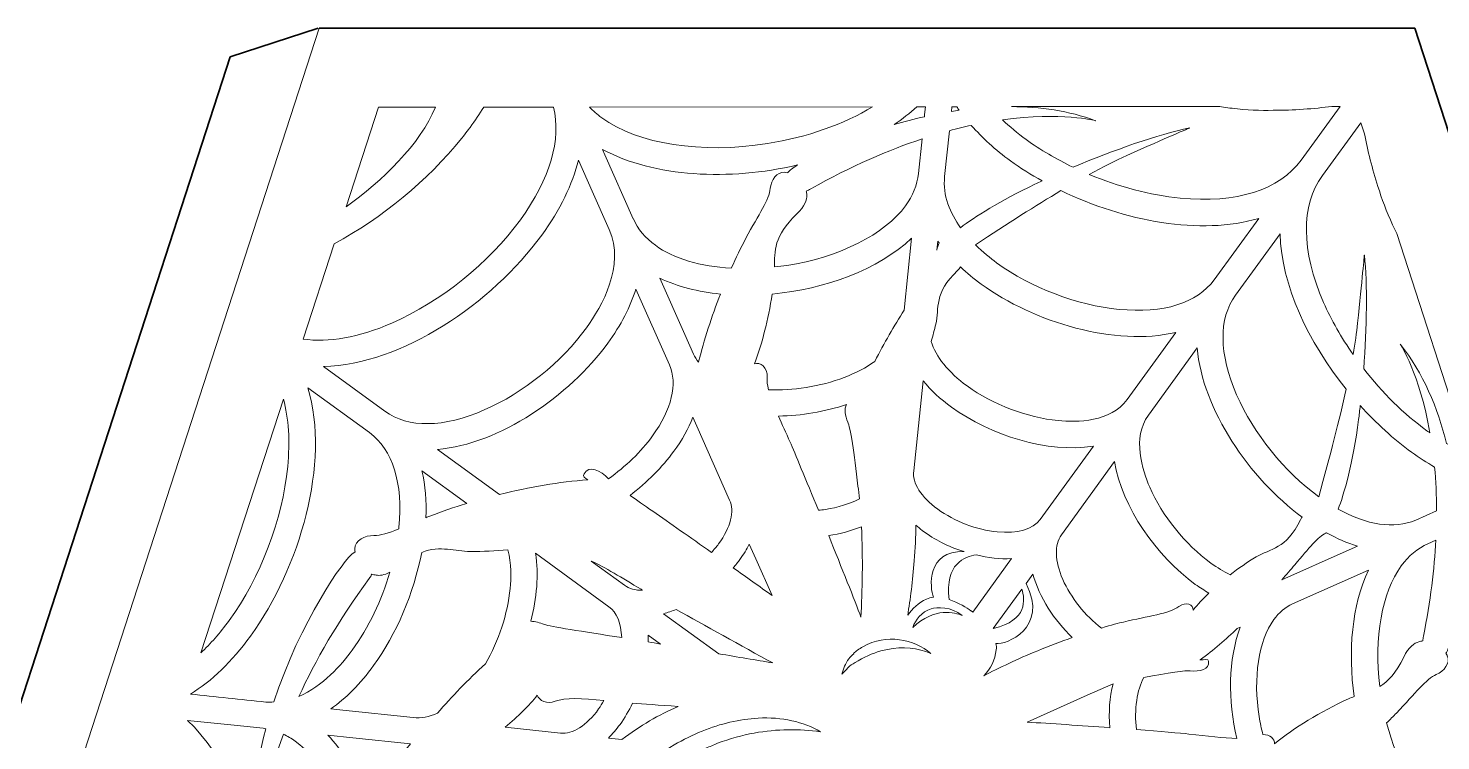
# Model space of a CAD drawing. Header units: millimetres. Extents: x -210 to 134, y -139 to 86.
# Drawn here: x 71.32 to 109.98, y 66.24 to 85.74 of the extents above; entities that cross this region are included whole.
import ezdxf

# ---------------------------------------------------------------- set-up
doc = ezdxf.new("R2010")
doc.units = ezdxf.units.MM
doc.header["$MEASUREMENT"] = 0
for name, color, linetype in [('Side 2 Detail', 7, 'Continuous'), ('Side 2 Outline', 7, 'Continuous'), ('Side 2 Scoring', 7, 'Continuous')]:
    doc.layers.add(name, color=color, linetype=linetype)

msp = doc.modelspace()

# ---------------------------------------------------------------- linework, layer by layer
at = {"layer": 'Side 2 Detail', "color": 250, "lineweight": 9}
for points, knots in [([(83.788, 83.5807), (83.6722, 83.3969), (83.5482, 83.2114), (83.4104, 83.0254), (83.4104, 83.0254), (83.389, 82.9961), (83.2002, 82.7513), (83.1785, 82.7246), (83.1785, 82.7246), (82.2494, 81.566), (81.0061, 80.5461), (79.6893, 79.8416)], [0, 0, 0, 0, 0.25, 0.25, 0.25, 0.25, 0.5, 0.5, 0.5, 0.5, 1, 1, 1, 1]), ([(82.4613, 83.5795), (82.4613, 83.5795), (80.9068, 83.5785), (80.9068, 83.5785), (80.9068, 83.5785), (80.9068, 83.5785), (80.0184, 80.8505), (80.0184, 80.8505)], [0, 0, 0, 0, 0.3333333, 0.3333333, 0.3333333, 0.3333333, 1, 1, 1, 1]), ([(81.2741, 77.672), (82.6128, 78.2568), (83.9268, 79.3143), (84.7877, 80.5001), (84.7877, 80.5001), (85.6025, 81.621), (85.9146, 82.6993), (85.6917, 83.5823)], [0, 0, 0, 0, 0.3333333, 0.3333333, 0.3333333, 0.3333333, 1, 1, 1, 1]), ([(86.676, 83.5832), (86.778, 83.4784), (86.8875, 83.3773), (87.0133, 83.286), (87.0133, 83.286), (88.0061, 82.5648), (89.7438, 82.296), (91.5515, 82.5839)], [0, 0, 0, 0, 0.3333333, 0.3333333, 0.3333333, 0.3333333, 1, 1, 1, 1]), ([(95.6394, 83.5907), (95.4472, 83.4183), (95.2436, 83.2528), (95.0183, 83.1022), (95.0183, 83.1022), (95.2839, 83.1801), (95.5602, 83.2524), (95.8451, 83.3165)], [0, 0, 0, 0, 0.3333333, 0.3333333, 0.3333333, 0.3333333, 1, 1, 1, 1]), ([(95.8451, 83.3165), (95.8451, 83.3165), (95.852, 83.3814), (95.852, 83.3814), (95.852, 83.3814), (95.852, 83.3814), (95.8737, 83.5911), (95.8737, 83.5911), (95.8737, 83.5911), (95.8737, 83.5911), (95.6394, 83.5907), (95.6394, 83.5907)], [0, 0, 0, 0, 0.25, 0.25, 0.25, 0.25, 0.5, 0.5, 0.5, 0.5, 1, 1, 1, 1]), ([(96.7291, 83.5919), (96.7291, 83.5919), (96.5996, 83.5916), (96.5996, 83.5916), (96.5996, 83.5916), (96.5996, 83.5916), (96.5858, 83.4596), (96.5858, 83.4596)], [0, 0, 0, 0, 0.3333333, 0.3333333, 0.3333333, 0.3333333, 1, 1, 1, 1]), ([(98.2257, 83.593), (99.0122, 83.5902), (99.7963, 83.481), (100.5256, 83.2088), (100.5256, 83.2088), (100.5256, 83.2088), (99.6051, 83.4586), (97.9828, 83.2329)], [0, 0, 0, 0, 0.3333333, 0.3333333, 0.3333333, 0.3333333, 1, 1, 1, 1]), ([(106.9989, 83.6005), (106.5056, 83.5335), (105.9441, 83.4934), (105.388, 83.4929), (105.388, 83.4929), (105.0432, 83.4851), (104.6632, 83.5034), (104.2663, 83.5485), (104.2663, 83.5485), (104.2363, 83.5516), (103.9549, 83.5887), (103.8973, 83.5978)], [0, 0, 0, 0, 0.25, 0.25, 0.25, 0.25, 0.5, 0.5, 0.5, 0.5, 1, 1, 1, 1]), ([(106.1542, 82.1322), (106.1542, 82.1322), (107.2219, 83.6007), (107.2219, 83.6007), (107.2219, 83.6007), (107.2219, 83.6007), (106.9989, 83.6005), (106.9989, 83.6005)], [0, 0, 0, 0, 0.3333333, 0.3333333, 0.3333333, 0.3333333, 1, 1, 1, 1]), ([(97.9828, 83.2329), (98.1774, 83.049), (98.3876, 82.8678), (98.628, 82.6929), (98.628, 82.6929), (99.0194, 82.4087), (99.4556, 82.1567), (99.9131, 81.9366), (99.9131, 81.9366), (101.0145, 82.3994), (102.2457, 82.8343), (103.0994, 83.0097), (103.0994, 83.0097), (103.1067, 83.0107), (102.4748, 82.7427), (101.3855, 82.2583), (101.3855, 82.2583), (101.0727, 82.119), (100.7275, 81.9431), (100.3547, 81.7383), (100.3547, 81.7383), (101.1626, 81.401), (102.0211, 81.1705), (102.8428, 81.0898), (102.8428, 81.0898), (104.3824, 80.9394), (105.5582, 81.3094), (106.1542, 82.1322)], [0, 0, 0, 0, 0.125, 0.125, 0.125, 0.125, 0.25, 0.25, 0.25, 0.25, 0.375, 0.375, 0.375, 0.375, 0.5, 0.5, 0.5, 0.5, 0.625, 0.625, 0.625, 0.625, 0.75, 0.75, 0.75, 0.75, 1, 1, 1, 1]), ([(107.8861, 82.8504), (107.8861, 82.8504), (107.7879, 83.1528), (107.7879, 83.1528), (107.7879, 83.1528), (107.7879, 83.1528), (106.7385, 81.7081), (106.7385, 81.7081)], [0, 0, 0, 0, 0.3333333, 0.3333333, 0.3333333, 0.3333333, 1, 1, 1, 1]), ([(96.8345, 80.281), (97.2056, 80.5673), (97.9215, 81.0179), (98.8668, 81.4694), (98.8668, 81.4694), (98.9305, 81.5001), (99.0015, 81.5313), (99.0676, 81.5619), (99.0676, 81.5619), (98.7638, 81.7321), (98.473, 81.914), (98.2043, 82.1086), (98.2043, 82.1086), (97.7833, 82.4148), (97.4285, 82.7415), (97.1284, 83.08), (97.1284, 83.08), (96.9362, 83.0381), (96.7367, 82.9901), (96.5303, 82.9344)], [0, 0, 0, 0, 0.1666667, 0.1666667, 0.1666667, 0.1666667, 0.3333333, 0.3333333, 0.3333333, 0.3333333, 0.5, 0.5, 0.5, 0.5, 0.6666667, 0.6666667, 0.6666667, 0.6666667, 1, 1, 1, 1]), ([(108.7728, 80.1188), (108.7277, 80.2126), (108.6681, 80.3379), (108.6598, 80.3566), (108.6598, 80.3566), (108.4931, 80.7216), (108.358, 81.0773), (108.2581, 81.4124), (108.2581, 81.4124), (108.1021, 81.894), (107.9749, 82.3932), (107.8861, 82.8504)], [0, 0, 0, 0, 0.25, 0.25, 0.25, 0.25, 0.5, 0.5, 0.5, 0.5, 1, 1, 1, 1]), ([(87.8787, 80.5246), (87.879, 80.5244), (87.8794, 80.5246), (87.8794, 80.5246), (87.8794, 80.5246), (88.0037, 80.2447), (88.2066, 80.0001), (88.4843, 79.7984), (88.4843, 79.7984), (88.9821, 79.4368), (89.7194, 79.2213), (90.5583, 79.1694), (90.5583, 79.1694), (90.6874, 79.4563), (90.8218, 79.7333), (90.9603, 79.9908), (90.9603, 79.9908), (91.3169, 80.654), (91.598, 81.0507), (91.6269, 81.3521), (91.6269, 81.3521), (91.6486, 81.5865), (91.7978, 81.8155), (92.0217, 81.7972), (92.0217, 81.7972), (92.0355, 81.7958), (92.0644, 81.7903), (92.1034, 81.7788), (92.1034, 81.7788), (92.1085, 81.7862), (92.112, 81.7929), (92.1175, 81.8005), (92.1175, 81.8005), (92.1502, 81.8453), (92.2388, 81.9138), (92.3704, 81.9974), (92.3704, 81.9974), (90.5062, 81.5604), (88.4519, 81.6577), (87.0326, 82.4251)], [0, 0, 0, 0, 0.0909091, 0.0909091, 0.0909091, 0.0909091, 0.1818182, 0.1818182, 0.1818182, 0.1818182, 0.2727273, 0.2727273, 0.2727273, 0.2727273, 0.3636364, 0.3636364, 0.3636364, 0.3636364, 0.4545455, 0.4545455, 0.4545455, 0.4545455, 0.5454545, 0.5454545, 0.5454545, 0.5454545, 0.6363636, 0.6363636, 0.6363636, 0.6363636, 0.7272727, 0.7272727, 0.7272727, 0.7272727, 0.8181818, 0.8181818, 0.8181818, 0.8181818, 1, 1, 1, 1]), ([(87.0326, 82.4251), (87.0326, 82.4251), (87.0997, 82.2752), (87.0997, 82.2752), (87.0997, 82.2752), (87.0997, 82.2752), (87.8787, 80.5246), (87.8787, 80.5246)], [0, 0, 0, 0, 0.3333333, 0.3333333, 0.3333333, 0.3333333, 1, 1, 1, 1]), ([(95.781, 82.7095), (94.8712, 82.4089), (93.8504, 81.9722), (92.7325, 81.3404), (92.7325, 81.3404), (92.6918, 81.3171), (92.6519, 81.2997), (92.6129, 81.2847), (92.6129, 81.2847), (92.6195, 81.2499), (92.6246, 81.2141), (92.625, 81.1748), (92.625, 81.1748), (92.6271, 81.0436), (92.5836, 80.8715), (92.349, 80.6498)], [0, 0, 0, 0, 0.2, 0.2, 0.2, 0.2, 0.4, 0.4, 0.4, 0.4, 0.6, 0.6, 0.6, 0.6, 1, 1, 1, 1]), ([(86.3742, 82.1309), (86.214, 81.4649), (85.8757, 80.7704), (85.3717, 80.0759), (85.3717, 80.0759), (84.006, 78.2031), (81.5362, 76.5324), (79.3986, 76.4807)], [0, 0, 0, 0, 0.3333333, 0.3333333, 0.3333333, 0.3333333, 1, 1, 1, 1]), ([(87.2213, 80.2285), (87.2213, 80.2285), (86.7535, 81.2779), (86.7535, 81.2779), (86.7535, 81.2779), (86.7535, 81.2779), (86.3742, 82.1309), (86.3742, 82.1309)], [0, 0, 0, 0, 0.3333333, 0.3333333, 0.3333333, 0.3333333, 1, 1, 1, 1]), ([(92.349, 80.6498), (91.7237, 80.0595), (91.7396, 79.6234), (91.7458, 79.2056), (91.7458, 79.2056), (91.8567, 79.2177), (91.9673, 79.2284), (92.0796, 79.2461), (92.0796, 79.2461), (93.5169, 79.4733), (94.7623, 80.1005), (95.3287, 80.882), (95.3287, 80.882), (95.5306, 81.1598), (95.6487, 81.4553), (95.6808, 81.7603)], [0, 0, 0, 0, 0.2, 0.2, 0.2, 0.2, 0.4, 0.4, 0.4, 0.4, 0.6, 0.6, 0.6, 0.6, 1, 1, 1, 1]), ([(99.5813, 81.2952), (98.9002, 80.8899), (98.1247, 80.3947), (97.2438, 79.8125), (97.2438, 79.8125), (97.4443, 79.6149), (97.6489, 79.4468), (97.8212, 79.3216), (97.8212, 79.3216), (98.7665, 78.6344), (100.0199, 78.1585), (101.1747, 78.0463), (101.1747, 78.0463), (102.387, 77.9273), (103.3096, 78.2143), (103.7733, 78.8542)], [0, 0, 0, 0, 0.2, 0.2, 0.2, 0.2, 0.4, 0.4, 0.4, 0.4, 0.6, 0.6, 0.6, 0.6, 1, 1, 1, 1]), ([(81.0812, 75.2582), (81.7206, 74.7935), (82.6859, 74.8055), (83.801, 75.2929), (83.801, 75.2929), (84.8666, 75.7583), (85.9119, 76.5992), (86.5964, 77.5423), (86.5964, 77.5423), (87.0181, 78.1227), (87.6596, 79.2429), (87.2213, 80.2285)], [0, 0, 0, 0, 0.25, 0.25, 0.25, 0.25, 0.5, 0.5, 0.5, 0.5, 1, 1, 1, 1]), ([(104.3907, 75.7092), (104.8547, 74.6457), (105.6946, 73.602), (106.6376, 72.9159), (106.6376, 72.9159), (106.9528, 74.0543), (107.2039, 75.0293), (107.3872, 75.8654), (107.3872, 75.8654), (106.3523, 77.1517), (105.613, 78.7032), (105.5789, 80.1122)], [0, 0, 0, 0, 0.25, 0.25, 0.25, 0.25, 0.5, 0.5, 0.5, 0.5, 1, 1, 1, 1]), ([(96.1872, 79.6656), (96.1937, 79.7365), (96.2179, 79.8033), (96.2509, 79.863), (96.2509, 79.863), (96.2389, 79.8793), (96.2248, 79.8955), (96.213, 79.912)], [0, 0, 0, 0, 0.3333333, 0.3333333, 0.3333333, 0.3333333, 1, 1, 1, 1]), ([(106.7705, 78.2362), (106.9821, 77.752), (107.257, 77.271), (107.576, 76.8135), (107.576, 76.8135), (107.6297, 77.1212), (107.6725, 77.4085), (107.7, 77.6705), (107.7, 77.6705), (107.824, 78.8563), (107.8836, 79.5398), (107.885, 79.5329), (107.885, 79.5329), (107.9753, 78.7269), (107.9515, 77.542), (107.8671, 76.4217), (107.8671, 76.4217), (108.3735, 75.7709), (108.9661, 75.1819), (109.5979, 74.7229), (109.5979, 74.7229), (109.6258, 74.7027), (109.6531, 74.687), (109.6813, 74.6676), (109.6813, 74.6676), (109.3947, 76.2894), (108.8696, 77.0921), (108.8696, 77.0921), (108.8696, 77.0921), (109.4932, 76.3073), (109.8911, 75.3532), (110.1353, 74.3725), (110.1353, 74.3725), (110.3386, 74.2525), (110.5388, 74.1551), (110.7362, 74.0695)], [0, 0, 0, 0, 0.1, 0.1, 0.1, 0.1, 0.2, 0.2, 0.2, 0.2, 0.3, 0.3, 0.3, 0.3, 0.4, 0.4, 0.4, 0.4, 0.5, 0.5, 0.5, 0.5, 0.6, 0.6, 0.6, 0.6, 0.7, 0.7, 0.7, 0.7, 0.8, 0.8, 0.8, 0.8, 1, 1, 1, 1]), ([(89.5261, 76.8237), (89.5616, 76.7434), (89.6091, 76.6683), (89.6636, 76.5967), (89.6636, 76.5967), (89.8148, 77.2123), (90.0229, 77.8519), (90.263, 78.4656), (90.263, 78.4656), (89.6605, 78.5266), (89.092, 78.6677), (88.6032, 78.898)], [0, 0, 0, 0, 0.25, 0.25, 0.25, 0.25, 0.5, 0.5, 0.5, 0.5, 1, 1, 1, 1]), ([(102.7274, 77.4152), (101.0706, 77.0233), (98.8496, 77.6872), (97.3978, 78.7378), (97.3978, 78.7378), (97.1911, 78.8878), (97.0061, 79.0451), (96.8345, 79.2058), (96.8345, 79.2058), (96.8094, 79.1746), (96.7853, 79.1438), (96.7505, 79.1097), (96.7505, 79.1097), (96.099, 78.4823), (96.2558, 78.0846), (96.1569, 77.6414), (96.1569, 77.6414), (96.1217, 77.4876), (96.0783, 77.3289), (96.0304, 77.1704), (96.0304, 77.1704), (96.1593, 76.7519), (96.4966, 76.3261), (97.0144, 75.9502), (97.0144, 75.9502), (97.7172, 75.4398), (98.648, 75.0853), (99.5072, 75.0016)], [0, 0, 0, 0, 0.125, 0.125, 0.125, 0.125, 0.25, 0.25, 0.25, 0.25, 0.375, 0.375, 0.375, 0.375, 0.5, 0.5, 0.5, 0.5, 0.625, 0.625, 0.625, 0.625, 0.75, 0.75, 0.75, 0.75, 1, 1, 1, 1]), ([(87.9448, 78.6026), (87.7987, 78.117), (87.5421, 77.6168), (87.18, 77.1184), (87.18, 77.1184), (86.123, 75.6708), (84.2148, 74.3527), (82.5191, 74.2133)], [0, 0, 0, 0, 0.3333333, 0.3333333, 0.3333333, 0.3333333, 1, 1, 1, 1]), ([(91.6772, 78.4642), (91.5697, 77.763), (91.4033, 77.0976), (91.1908, 76.5571), (91.1908, 76.5571), (91.3406, 76.613), (91.5642, 76.4664), (91.5415, 76.1864), (91.5415, 76.1864), (91.5336, 76.0892), (91.5487, 75.9755), (91.5811, 75.8477), (91.5811, 75.8477), (91.9091, 75.8348), (92.255, 75.852), (92.6078, 75.9083), (92.6078, 75.9083), (93.3471, 76.0244), (94.012, 76.284), (94.4912, 76.6232), (94.4912, 76.6232), (94.742, 77.125), (95.0207, 77.5901), (95.2884, 78.0279)], [0, 0, 0, 0, 0.1428571, 0.1428571, 0.1428571, 0.1428571, 0.2857143, 0.2857143, 0.2857143, 0.2857143, 0.4285714, 0.4285714, 0.4285714, 0.4285714, 0.5714286, 0.5714286, 0.5714286, 0.5714286, 0.7142857, 0.7142857, 0.7142857, 0.7142857, 1, 1, 1, 1]), ([(102.0108, 73.1826), (102.356, 72.3912), (102.9809, 71.6144), (103.683, 71.1054), (103.683, 71.1054), (103.8615, 70.9756), (104.0379, 70.868), (104.2098, 70.7825), (104.2098, 70.7825), (104.4424, 70.9617), (104.6863, 71.1293), (104.9243, 71.2714), (104.9243, 71.2714), (105.3157, 71.5022), (105.7422, 71.476), (106.1377, 72.2896), (106.1377, 72.2896), (106.1515, 72.3172), (106.1656, 72.3356), (106.1794, 72.3592), (106.1794, 72.3592), (104.7459, 73.421), (103.4495, 75.3085), (103.3113, 76.991)], [0, 0, 0, 0, 0.1428571, 0.1428571, 0.1428571, 0.1428571, 0.2857143, 0.2857143, 0.2857143, 0.2857143, 0.4285714, 0.4285714, 0.4285714, 0.4285714, 0.5714286, 0.5714286, 0.5714286, 0.5714286, 0.7142857, 0.7142857, 0.7142857, 0.7142857, 1, 1, 1, 1]), ([(84.2155, 72.9809), (85.0268, 73.1802), (85.864, 73.3252), (86.6319, 73.3846), (86.6319, 73.3846), (86.5513, 73.4372), (86.4927, 73.473), (86.5313, 73.5464), (86.5313, 73.5464), (86.6622, 73.7956), (86.9795, 73.6411), (87.2031, 73.4129), (87.2031, 73.4129), (87.6668, 73.7409), (88.0878, 74.1479), (88.4054, 74.5852), (88.4054, 74.5852), (88.9287, 75.3054), (89.0968, 76.0132), (88.8681, 76.5278)], [0, 0, 0, 0, 0.1666667, 0.1666667, 0.1666667, 0.1666667, 0.3333333, 0.3333333, 0.3333333, 0.3333333, 0.5, 0.5, 0.5, 0.5, 0.6666667, 0.6666667, 0.6666667, 0.6666667, 1, 1, 1, 1]), ([(78.9741, 75.897), (79.5856, 73.8476), (78.7595, 70.9827), (77.4004, 69.1048), (77.4004, 69.1048), (76.8954, 68.4104), (76.34, 67.875), (75.7561, 67.5162), (75.7561, 67.5162), (76.4413, 67.4442), (77.1314, 67.3721), (77.8241, 67.2997)], [0, 0, 0, 0, 0.25, 0.25, 0.25, 0.25, 0.5, 0.5, 0.5, 0.5, 1, 1, 1, 1]), ([(100.4688, 74.306), (99.2179, 74.1019), (97.6524, 74.599), (96.591, 75.3657), (96.591, 75.3657), (96.2802, 75.5917), (96.0184, 75.8363), (95.8113, 76.0937)], [0, 0, 0, 0, 0.3333333, 0.3333333, 0.3333333, 0.3333333, 1, 1, 1, 1]), ([(93.7512, 74.963), (93.6743, 75.1282), (93.6382, 75.3333), (93.7143, 75.4443), (93.7143, 75.4443), (93.1231, 75.2439), (92.4765, 75.1354), (91.8491, 75.1266), (91.8491, 75.1266), (91.9463, 74.9044), (92.0565, 74.6655), (92.1688, 74.4123), (92.1688, 74.4123), (92.2956, 74.126), (92.6043, 73.3827), (92.945, 72.5471), (92.945, 72.5471), (93.0084, 72.5538), (93.0718, 72.5606), (93.1359, 72.5706), (93.1359, 72.5706), (93.4752, 72.6238), (93.7959, 72.7254), (94.0647, 72.858), (94.0647, 72.858), (94.0526, 72.9755), (94.0416, 73.0951), (94.0261, 73.2062), (94.0261, 73.2062), (93.9334, 74.1097), (93.8066, 74.8455), (93.7512, 74.963)], [0, 0, 0, 0, 0.1111111, 0.1111111, 0.1111111, 0.1111111, 0.2222222, 0.2222222, 0.2222222, 0.2222222, 0.3333333, 0.3333333, 0.3333333, 0.3333333, 0.4444444, 0.4444444, 0.4444444, 0.4444444, 0.5555556, 0.5555556, 0.5555556, 0.5555556, 0.6666667, 0.6666667, 0.6666667, 0.6666667, 0.7777778, 0.7777778, 0.7777778, 0.7777778, 1, 1, 1, 1]), ([(109.8618, 72.5311), (109.8608, 72.9618), (109.8408, 73.3619), (109.8063, 73.7308), (109.8063, 73.7308), (109.5959, 73.8532), (109.385, 73.9854), (109.1738, 74.1389), (109.1738, 74.1389), (108.6839, 74.496), (108.2096, 74.9298), (107.7727, 75.4119), (107.7727, 75.4119), (107.7583, 75.2832), (107.7438, 75.1532), (107.7279, 75.0314), (107.7279, 75.0314), (107.5726, 73.8557), (107.3279, 72.9612), (107.1671, 72.5807)], [0, 0, 0, 0, 0.1666667, 0.1666667, 0.1666667, 0.1666667, 0.3333333, 0.3333333, 0.3333333, 0.3333333, 0.5, 0.5, 0.5, 0.5, 0.6666667, 0.6666667, 0.6666667, 0.6666667, 1, 1, 1, 1]), ([(89.5061, 75.0949), (89.388, 74.7861), (89.2147, 74.4724), (88.9887, 74.1613), (88.9887, 74.1613), (88.6703, 73.7257), (88.2538, 73.3111), (87.7894, 72.9561), (87.7894, 72.9561), (88.144, 72.7061), (88.6342, 72.3694), (89.1733, 71.9901), (89.1733, 71.9901), (89.4414, 71.8013), (89.7259, 71.6004), (90.017, 71.3946), (90.017, 71.3946), (90.0849, 71.4712), (90.1549, 71.5475), (90.2134, 71.628)], [0, 0, 0, 0, 0.1666667, 0.1666667, 0.1666667, 0.1666667, 0.3333333, 0.3333333, 0.3333333, 0.3333333, 0.5, 0.5, 0.5, 0.5, 0.6666667, 0.6666667, 0.6666667, 0.6666667, 1, 1, 1, 1]), ([(90.5138, 72.8289), (90.5138, 72.8289), (89.6164, 74.8471), (89.6164, 74.8471), (89.6164, 74.8471), (89.6164, 74.8471), (89.5061, 75.0949), (89.5061, 75.0949)], [0, 0, 0, 0, 0.3333333, 0.3333333, 0.3333333, 0.3333333, 1, 1, 1, 1]), ([(77.8241, 67.2997), (77.8975, 67.2918), (77.9675, 67.3002), (78.0388, 67.3021), (78.0388, 67.3021), (78.7588, 69.4946), (79.9598, 71.235), (80.2405, 71.3916), (80.2405, 71.3916), (80.2485, 71.3965), (80.2567, 71.3994), (80.265, 71.4032), (80.265, 71.4032), (80.2578, 71.4457), (80.2557, 71.4774), (80.2564, 71.4914), (80.2564, 71.4914), (80.2654, 71.7325), (80.5275, 71.8631), (80.7797, 71.8559), (80.7797, 71.8559), (80.9571, 71.8509), (81.1762, 71.9237), (81.4587, 72.0374), (81.4587, 72.0374), (81.4601, 72.0505), (81.4625, 72.0639), (81.4639, 72.0771), (81.4639, 72.0771), (81.5827, 73.2873), (81.2968, 74.2089), (80.6584, 74.6726)], [0, 0, 0, 0, 0.1111111, 0.1111111, 0.1111111, 0.1111111, 0.2222222, 0.2222222, 0.2222222, 0.2222222, 0.3333333, 0.3333333, 0.3333333, 0.3333333, 0.4444444, 0.4444444, 0.4444444, 0.4444444, 0.5555556, 0.5555556, 0.5555556, 0.5555556, 0.6666667, 0.6666667, 0.6666667, 0.6666667, 0.7777778, 0.7777778, 0.7777778, 0.7777778, 1, 1, 1, 1]), ([(99.6309, 70.6561), (99.8483, 70.159), (100.2517, 69.655), (100.6899, 69.326), (100.6899, 69.326), (100.9583, 69.4062), (101.1719, 69.4633), (101.2928, 69.4908), (101.2928, 69.4908), (101.9622, 69.6519), (102.5431, 69.7171), (102.8114, 69.9161), (102.8114, 69.9161), (103.0133, 70.0644), (103.2014, 69.9566), (103.2042, 69.8176), (103.2042, 69.8176), (103.3199, 69.9679), (103.467, 70.1257), (103.6307, 70.2835), (103.6307, 70.2835), (103.5066, 70.3567), (103.3826, 70.4315), (103.259, 70.5214), (103.259, 70.5214), (102.2023, 71.2933), (101.245, 72.6291), (101.0517, 73.8811)], [0, 0, 0, 0, 0.125, 0.125, 0.125, 0.125, 0.25, 0.25, 0.25, 0.25, 0.375, 0.375, 0.375, 0.375, 0.5, 0.5, 0.5, 0.5, 0.625, 0.625, 0.625, 0.625, 0.75, 0.75, 0.75, 0.75, 1, 1, 1, 1]), ([(76.0427, 68.6459), (76.3083, 68.8945), (76.5681, 69.1866), (76.8161, 69.5283), (76.8161, 69.5283), (77.6788, 70.7148), (78.2779, 72.2903), (78.4198, 73.7441)], [0, 0, 0, 0, 0.3333333, 0.3333333, 0.3333333, 0.3333333, 1, 1, 1, 1]), ([(95.5516, 73.6278), (95.5147, 73.2904), (95.7541, 72.9083), (96.2082, 72.5783), (96.2082, 72.5783), (96.6688, 72.2438), (97.2779, 72.0124), (97.8402, 71.9575)], [0, 0, 0, 0, 0.3333333, 0.3333333, 0.3333333, 0.3333333, 1, 1, 1, 1]), ([(82.2018, 72.344), (82.2394, 72.3592), (82.2745, 72.3738), (82.3138, 72.3892), (82.3138, 72.3892), (82.6307, 72.5132), (82.9701, 72.63), (83.3218, 72.7375)], [0, 0, 0, 0, 0.3333333, 0.3333333, 0.3333333, 0.3333333, 1, 1, 1, 1]), ([(93.2261, 71.8543), (93.583, 70.9722), (93.931, 70.0966), (94.1088, 69.62), (94.1088, 69.62), (94.1442, 70.3374), (94.1653, 71.2425), (94.1239, 72.0996), (94.1239, 72.0996), (93.8407, 71.9864), (93.5372, 71.9022), (93.2261, 71.8543)], [0, 0, 0, 0, 0.25, 0.25, 0.25, 0.25, 0.5, 0.5, 0.5, 0.5, 1, 1, 1, 1]), ([(96.9334, 71.4221), (96.4597, 71.5606), (96.1424, 71.7367), (95.7855, 71.9938), (95.7855, 71.9938), (95.7221, 72.0398), (95.6718, 72.0908), (95.6143, 72.139), (95.6143, 72.139), (95.607, 71.8274), (95.5919, 71.4965), (95.5636, 71.1632), (95.5636, 71.1632), (95.5264, 70.6298), (95.4572, 70.0994), (95.3879, 69.6743), (95.3879, 69.6743), (95.512, 69.8594), (95.6794, 70.0139), (95.9023, 70.1175), (95.9023, 70.1175), (95.9619, 70.1449), (96.026, 70.1597), (96.0928, 70.1661), (96.0928, 70.1661), (95.9902, 70.4373), (95.8985, 71.4433), (96.9334, 71.4221)], [0, 0, 0, 0, 0.125, 0.125, 0.125, 0.125, 0.25, 0.25, 0.25, 0.25, 0.375, 0.375, 0.375, 0.375, 0.5, 0.5, 0.5, 0.5, 0.625, 0.625, 0.625, 0.625, 0.75, 0.75, 0.75, 0.75, 1, 1, 1, 1]), ([(106.8353, 71.922), (106.6135, 71.8259), (106.3747, 71.5174), (105.983, 71.058), (105.983, 71.058), (105.8686, 70.9257), (105.7508, 70.7874), (105.6309, 70.6473)], [0, 0, 0, 0, 0.3333333, 0.3333333, 0.3333333, 0.3333333, 1, 1, 1, 1]), ([(107.6969, 71.5677), (107.4189, 71.6514), (107.1357, 71.7757), (106.8508, 71.9311), (106.8508, 71.9311), (106.8457, 71.9286), (106.8408, 71.9244), (106.8353, 71.922)], [0, 0, 0, 0, 0.3333333, 0.3333333, 0.3333333, 0.3333333, 1, 1, 1, 1]), ([(110.4637, 72.009), (110.5381, 70.2847), (110.2777, 68.8652), (110.1288, 68.6604), (110.1288, 68.6604), (110.1233, 68.653), (110.1178, 68.6471), (110.1123, 68.64), (110.1123, 68.64), (110.1353, 68.6066), (110.1495, 68.5806), (110.155, 68.568), (110.155, 68.568), (110.2415, 68.3608), (110.0699, 68.1482), (109.8535, 68.0551), (109.8535, 68.0551), (109.5762, 67.9343), (109.2858, 67.5445), (108.7653, 67.0003), (108.7653, 67.0003), (108.6784, 66.9099), (108.5861, 66.8186), (108.4934, 66.7277), (108.4934, 66.7277), (108.788, 65.598), (109.3271, 64.6548), (109.9772, 64.1826), (109.9772, 64.1826), (110.2525, 63.983), (110.5443, 63.8651), (110.8444, 63.8314)], [0, 0, 0, 0, 0.1111111, 0.1111111, 0.1111111, 0.1111111, 0.2222222, 0.2222222, 0.2222222, 0.2222222, 0.3333333, 0.3333333, 0.3333333, 0.3333333, 0.4444444, 0.4444444, 0.4444444, 0.4444444, 0.5555556, 0.5555556, 0.5555556, 0.5555556, 0.6666667, 0.6666667, 0.6666667, 0.6666667, 0.7777778, 0.7777778, 0.7777778, 0.7777778, 1, 1, 1, 1]), ([(83.8324, 68.3448), (84.1934, 68.9742), (84.4405, 69.7142), (84.508, 70.4096), (84.508, 70.4096), (84.5352, 70.6875), (84.5417, 71.0861), (84.4467, 71.4647), (84.4467, 71.4647), (84.1107, 71.4366), (83.7666, 71.4183), (83.4152, 71.4195), (83.4152, 71.4195), (82.9952, 71.4207), (82.6132, 71.593), (82.0871, 71.3956), (82.0871, 71.3956), (81.8735, 70.2787), (81.3912, 69.1556), (80.7721, 68.2993), (80.7721, 68.2993), (80.4094, 67.8006), (80.0125, 67.4019), (79.5963, 67.1133)], [0, 0, 0, 0, 0.1428571, 0.1428571, 0.1428571, 0.1428571, 0.2857143, 0.2857143, 0.2857143, 0.2857143, 0.4285714, 0.4285714, 0.4285714, 0.4285714, 0.5714286, 0.5714286, 0.5714286, 0.5714286, 0.7142857, 0.7142857, 0.7142857, 0.7142857, 1, 1, 1, 1]), ([(91.0526, 71.6194), (90.9824, 71.481), (90.8966, 71.3412), (90.797, 71.2039), (90.797, 71.2039), (90.7401, 71.1264), (90.6778, 71.0494), (90.6123, 70.9732), (90.6123, 70.9732), (90.971, 70.7185), (91.33, 70.4637), (91.6779, 70.216)], [0, 0, 0, 0, 0.25, 0.25, 0.25, 0.25, 0.5, 0.5, 0.5, 0.5, 1, 1, 1, 1]), ([(91.6779, 70.216), (91.6779, 70.216), (91.2318, 71.2177), (91.2318, 71.2177), (91.2318, 71.2177), (91.2318, 71.2177), (91.0526, 71.6194), (91.0526, 71.6194)], [0, 0, 0, 0, 0.3333333, 0.3333333, 0.3333333, 0.3333333, 1, 1, 1, 1]), ([(105.6309, 70.6473), (105.6309, 70.6473), (107.3903, 71.4311), (107.3903, 71.4311), (107.3903, 71.4311), (107.3903, 71.4311), (107.6969, 71.5677), (107.6969, 71.5677)], [0, 0, 0, 0, 0.3333333, 0.3333333, 0.3333333, 0.3333333, 1, 1, 1, 1]), ([(109.6213, 71.6344), (109.3406, 71.5074), (109.0963, 71.3036), (108.8948, 71.0261), (108.8948, 71.0261), (108.3656, 70.2996), (108.1503, 69.0541), (108.3064, 67.7262), (108.3064, 67.7262), (108.5327, 67.8651), (108.7559, 68.0885), (108.9626, 68.5248)], [0, 0, 0, 0, 0.25, 0.25, 0.25, 0.25, 0.5, 0.5, 0.5, 0.5, 1, 1, 1, 1]), ([(108.9626, 68.5248), (109.1011, 68.8168), (109.2514, 68.9108), (109.3768, 68.9496), (109.3768, 68.9496), (109.4143, 68.9611), (109.4498, 68.9675), (109.4849, 68.9714), (109.4849, 68.9714), (109.4873, 69.0137), (109.4915, 69.0569), (109.5011, 69.1029), (109.5011, 69.1029), (109.6972, 70.0684), (109.8012, 70.9438), (109.8415, 71.7325)], [0, 0, 0, 0, 0.2, 0.2, 0.2, 0.2, 0.4, 0.4, 0.4, 0.4, 0.6, 0.6, 0.6, 0.6, 1, 1, 1, 1]), ([(85.2039, 71.3708), (85.298, 70.7905), (85.2366, 70.1435), (85.073, 69.5096), (85.073, 69.5096), (85.1887, 69.5042), (85.322, 69.4725), (85.444, 69.4248)], [0, 0, 0, 0, 0.3333333, 0.3333333, 0.3333333, 0.3333333, 1, 1, 1, 1]), ([(87.6375, 70.4947), (87.7667, 70.4012), (87.9369, 70.3569), (88.1339, 70.3591), (88.1339, 70.3591), (88.1195, 70.3677), (88.1019, 70.3778), (88.0892, 70.3853), (88.0892, 70.3853), (87.5651, 70.6976), (87.1001, 70.9956), (86.7256, 71.1572)], [0, 0, 0, 0, 0.25, 0.25, 0.25, 0.25, 0.5, 0.5, 0.5, 0.5, 1, 1, 1, 1]), ([(98.2312, 71.2261), (97.9177, 71.2094), (97.5883, 71.2475), (97.2648, 71.3251), (97.2648, 71.3251), (96.9427, 71.2888), (96.4084, 71.0842), (96.5196, 70.1054)], [0, 0, 0, 0, 0.3333333, 0.3333333, 0.3333333, 0.3333333, 1, 1, 1, 1]), ([(78.7271, 67.4548), (79.3762, 67.7335), (79.8929, 68.3162), (80.1882, 68.7226), (80.1882, 68.7226), (80.6354, 69.3384), (80.9912, 70.0859), (81.2179, 70.852), (81.2179, 70.852), (81.0619, 70.7695), (80.9378, 70.7577), (80.8403, 70.7727), (80.8403, 70.7727), (80.799, 70.7782), (80.7614, 70.788), (80.7256, 70.7999), (80.7256, 70.7999), (80.7043, 70.7596), (80.6801, 70.7191), (80.6502, 70.6783), (80.6502, 70.6783), (79.7875, 69.508), (79.1698, 68.4239), (78.7271, 67.4548)], [0, 0, 0, 0, 0.1428571, 0.1428571, 0.1428571, 0.1428571, 0.2857143, 0.2857143, 0.2857143, 0.2857143, 0.4285714, 0.4285714, 0.4285714, 0.4285714, 0.5714286, 0.5714286, 0.5714286, 0.5714286, 0.7142857, 0.7142857, 0.7142857, 0.7142857, 1, 1, 1, 1]), ([(97.8036, 68.9037), (97.8146, 68.8459), (97.8178, 68.7882), (97.8105, 68.7308), (97.8105, 68.7308), (97.7761, 68.4459), (97.6531, 68.2099), (97.4736, 68.0194), (97.4736, 68.0194), (97.8722, 68.228), (98.4007, 68.4845), (98.9467, 68.7051), (98.9467, 68.7051), (99.2657, 68.8397), (99.5872, 68.9597), (99.89, 69.0657), (99.89, 69.0657), (99.406, 69.5366), (98.9853, 70.1652), (98.8148, 70.8022)], [0, 0, 0, 0, 0.1666667, 0.1666667, 0.1666667, 0.1666667, 0.3333333, 0.3333333, 0.3333333, 0.3333333, 0.5, 0.5, 0.5, 0.5, 0.6666667, 0.6666667, 0.6666667, 0.6666667, 1, 1, 1, 1]), ([(105.9203, 69.9866), (105.7232, 69.8963), (105.5503, 69.7519), (105.4073, 69.5552), (105.4073, 69.5552), (104.9901, 68.9825), (104.8354, 67.9658), (105.0056, 66.9016), (105.0056, 66.9016), (105.0321, 66.7325), (105.0686, 66.5689), (105.1093, 66.4085), (105.1093, 66.4085), (105.2981, 66.4185), (105.4335, 66.2874), (105.4283, 66.1585), (105.4283, 66.1585), (105.9606, 66.5973), (106.6761, 67.0319), (107.4513, 67.3881), (107.4513, 67.3881), (107.5026, 67.4119), (107.5553, 67.431), (107.608, 67.4492), (107.608, 67.4492), (107.4334, 68.6833), (107.5429, 69.9502), (107.996, 70.9105)], [0, 0, 0, 0, 0.125, 0.125, 0.125, 0.125, 0.25, 0.25, 0.25, 0.25, 0.375, 0.375, 0.375, 0.375, 0.5, 0.5, 0.5, 0.5, 0.625, 0.625, 0.625, 0.625, 0.75, 0.75, 0.75, 0.75, 1, 1, 1, 1]), ([(96.5196, 70.1054), (96.7801, 70.0202), (97.0164, 69.8722), (97.1167, 69.7985), (97.1167, 69.7985), (97.1191, 69.7969), (97.1294, 69.7892), (97.1322, 69.7876), (97.1322, 69.7876), (97.1412, 69.7811), (97.1556, 69.7688), (97.1663, 69.7607)], [0, 0, 0, 0, 0.25, 0.25, 0.25, 0.25, 0.5, 0.5, 0.5, 0.5, 1, 1, 1, 1]), ([(85.444, 69.4248), (85.5983, 69.3637), (86.4858, 69.2369), (87.5607, 69.0631), (87.5607, 69.0631), (87.5462, 69.4539), (87.426, 69.7556), (87.2124, 69.9106)], [0, 0, 0, 0, 0.3333333, 0.3333333, 0.3333333, 0.3333333, 1, 1, 1, 1]), ([(91.6965, 68.3705), (90.8404, 68.8369), (89.8124, 69.4071), (89.0517, 69.8355), (89.0517, 69.8355), (88.9377, 69.789), (88.8226, 69.7482), (88.7072, 69.7175)], [0, 0, 0, 0, 0.3333333, 0.3333333, 0.3333333, 0.3333333, 1, 1, 1, 1]), ([(96.8741, 69.668), (96.5944, 69.9158), (96.181, 69.9004), (96.0287, 69.8513), (96.0287, 69.8513), (95.7748, 69.7697), (95.5864, 69.5459), (95.5319, 69.3408), (95.5319, 69.3408), (96.1197, 69.9104), (96.695, 69.7521), (96.8741, 69.668)], [0, 0, 0, 0, 0.25, 0.25, 0.25, 0.25, 0.5, 0.5, 0.5, 0.5, 1, 1, 1, 1]), ([(103.1208, 68.1556), (103.0167, 68.1691), (102.511, 68.1005), (101.8523, 67.9731), (101.8523, 67.9731), (101.6621, 67.6322), (101.5857, 67.1016), (101.6463, 66.5449), (101.6463, 66.5449), (102.2995, 66.4955), (102.8431, 66.4509), (103.086, 66.4259), (103.086, 66.4259), (103.5807, 66.3749), (104.0344, 66.3144), (104.3948, 66.3067), (104.3948, 66.3067), (104.1454, 67.3435), (104.1567, 68.4781), (104.4909, 69.3499)], [0, 0, 0, 0, 0.1666667, 0.1666667, 0.1666667, 0.1666667, 0.3333333, 0.3333333, 0.3333333, 0.3333333, 0.5, 0.5, 0.5, 0.5, 0.6666667, 0.6666667, 0.6666667, 0.6666667, 1, 1, 1, 1]), ([(104.4089, 69.3136), (104.0989, 69.0126), (103.765, 68.7219), (103.395, 68.4598), (103.395, 68.4598), (103.3905, 68.4566), (103.3861, 68.4557), (103.3812, 68.4535), (103.3812, 68.4535), (103.5074, 68.445), (103.6097, 68.5057), (103.6241, 68.4147), (103.6241, 68.4147), (103.6617, 68.1889), (103.3668, 68.1259), (103.1208, 68.1556)], [0, 0, 0, 0, 0.2, 0.2, 0.2, 0.2, 0.4, 0.4, 0.4, 0.4, 0.6, 0.6, 0.6, 0.6, 1, 1, 1, 1]), ([(88.2824, 69.1344), (88.2855, 69.0721), (88.2828, 69.0078), (88.2817, 68.9444), (88.2817, 68.9444), (88.394, 68.926), (88.5067, 68.907), (88.6214, 68.8881)], [0, 0, 0, 0, 0.3333333, 0.3333333, 0.3333333, 0.3333333, 1, 1, 1, 1]), ([(96.0222, 68.6259), (95.5619, 69.0316), (94.8043, 69.1723), (94.1584, 68.8147), (94.1584, 68.8147), (94.053, 68.7565), (93.9741, 68.6934), (93.9045, 68.6285), (93.9045, 68.6285), (93.9072, 68.6266), (93.91, 68.6243), (93.9128, 68.6227), (93.9128, 68.6227), (93.8642, 68.5791), (93.818, 68.532), (93.7729, 68.4843), (93.7729, 68.4843), (93.6771, 68.3522), (93.6244, 68.2106), (93.5893, 68.063), (93.5893, 68.063), (93.613, 68.0866), (93.6365, 68.1104), (93.6613, 68.1329), (93.6613, 68.1329), (93.7998, 68.3095), (93.8466, 68.3284), (94.1243, 68.4812), (94.1243, 68.4812), (94.3551, 68.6094), (94.5952, 68.6945), (94.8333, 68.741), (94.8333, 68.741), (95.2532, 68.8233), (95.6687, 68.783), (96.0222, 68.6259)], [0, 0, 0, 0, 0.1, 0.1, 0.1, 0.1, 0.2, 0.2, 0.2, 0.2, 0.3, 0.3, 0.3, 0.3, 0.4, 0.4, 0.4, 0.4, 0.5, 0.5, 0.5, 0.5, 0.6, 0.6, 0.6, 0.6, 0.7, 0.7, 0.7, 0.7, 0.8, 0.8, 0.8, 0.8, 1, 1, 1, 1]), ([(81.8549, 66.8763), (82.0702, 66.8538), (82.2945, 66.8968), (82.5188, 66.9983), (82.5188, 66.9983), (82.9163, 67.4477), (83.3477, 67.9092), (83.8324, 68.3448)], [0, 0, 0, 0, 0.3333333, 0.3333333, 0.3333333, 0.3333333, 1, 1, 1, 1]), ([(98.6542, 66.7511), (99.2998, 66.7125), (100.1336, 66.6558), (100.9163, 66.599), (100.9163, 66.599), (100.8842, 67.0162), (100.9125, 67.4308), (101.0128, 67.8008)], [0, 0, 0, 0, 0.3333333, 0.3333333, 0.3333333, 0.3333333, 1, 1, 1, 1]), ([(85.7386, 67.3209), (85.5153, 67.2233), (85.3024, 67.3469), (85.2518, 67.4866), (85.2518, 67.4866), (85.0248, 67.2003), (84.7185, 66.897), (84.3702, 66.6118)], [0, 0, 0, 0, 0.3333333, 0.3333333, 0.3333333, 0.3333333, 1, 1, 1, 1]), ([(85.8816, 66.4534), (86.2192, 66.4173), (86.6009, 66.6567), (86.9299, 67.1106), (86.9299, 67.1106), (86.9815, 67.1817), (87.0267, 67.2634), (87.0739, 67.3421), (87.0739, 67.3421), (86.4844, 67.3986), (85.9959, 67.4329), (85.7386, 67.3209)], [0, 0, 0, 0, 0.25, 0.25, 0.25, 0.25, 0.5, 0.5, 0.5, 0.5, 1, 1, 1, 1]), ([(87.8583, 67.2687), (87.7557, 67.0588), (87.6406, 66.8613), (87.5152, 66.6875), (87.5152, 66.6875), (87.415, 66.5496), (87.3089, 66.4255), (87.1983, 66.3146)], [0, 0, 0, 0, 0.3333333, 0.3333333, 0.3333333, 0.3333333, 1, 1, 1, 1]), ([(87.5686, 66.2758), (88.0582, 66.6538), (88.5763, 66.9506), (89.1054, 67.181), (89.1054, 67.181), (88.5925, 67.2148), (88.146, 67.246), (87.8583, 67.2687)], [0, 0, 0, 0, 0.3333333, 0.3333333, 0.3333333, 0.3333333, 1, 1, 1, 1]), ([(79.5963, 67.1133), (79.5963, 67.1133), (79.9336, 67.0779), (79.9336, 67.0779), (79.9336, 67.0779), (79.9336, 67.0779), (81.8549, 66.8763), (81.8549, 66.8763)], [0, 0, 0, 0, 0.3333333, 0.3333333, 0.3333333, 0.3333333, 1, 1, 1, 1]), ([(87.6103, 64.3547), (87.7712, 64.53), (87.9324, 64.6971), (88.0923, 64.843), (88.0923, 64.843), (88.3296, 65.0606), (88.5674, 65.2506), (88.8054, 65.4204), (88.8054, 65.4204), (89.1592, 65.6731), (89.5127, 65.8752), (89.8627, 66.0347), (89.8627, 66.0347), (89.9712, 66.0841), (90.0794, 66.1296), (90.1872, 66.1711), (90.1872, 66.1711), (90.5238, 66.3005), (90.857, 66.3926), (91.1839, 66.4521), (91.1839, 66.4521), (91.8181, 66.5673), (92.4296, 66.5646), (92.9991, 66.4877), (92.9991, 66.4877), (92.5385, 66.7652), (91.9456, 66.8934), (91.2927, 66.86), (91.2927, 66.86), (91.0433, 66.8475), (90.7846, 66.8088), (90.5217, 66.7475), (90.5217, 66.7475), (90.0205, 66.631), (89.5027, 66.4269), (88.9945, 66.1258), (88.9945, 66.1258), (88.6958, 65.9489), (88.4013, 65.737), (88.1153, 65.493), (88.1153, 65.493), (88.0585, 65.4442), (88.0006, 65.3977), (87.9438, 65.346), (87.9438, 65.346), (87.7774, 65.1932), (87.6223, 65.0304), (87.4728, 64.8628), (87.4728, 64.8628), (87.272, 64.6375), (87.0853, 64.4015), (86.9154, 64.1531), (86.9154, 64.1531), (86.4324, 63.4462), (86.0745, 62.654), (85.8257, 61.8263), (85.8257, 61.8263), (85.8123, 61.7808), (85.7961, 61.7361), (85.783, 61.6901), (85.783, 61.6901), (85.8071, 61.7395), (85.8361, 61.7921), (85.8619, 61.8423), (85.8619, 61.8423), (86.1503, 62.4091), (86.543, 63.0256), (86.9778, 63.5959), (86.9778, 63.5959), (87.1827, 63.8645), (87.395, 64.1197), (87.6103, 64.3547)], [0, 0, 0, 0, 0.0526316, 0.0526316, 0.0526316, 0.0526316, 0.1052632, 0.1052632, 0.1052632, 0.1052632, 0.1578947, 0.1578947, 0.1578947, 0.1578947, 0.2105263, 0.2105263, 0.2105263, 0.2105263, 0.2631579, 0.2631579, 0.2631579, 0.2631579, 0.3157895, 0.3157895, 0.3157895, 0.3157895, 0.3684211, 0.3684211, 0.3684211, 0.3684211, 0.4210526, 0.4210526, 0.4210526, 0.4210526, 0.4736842, 0.4736842, 0.4736842, 0.4736842, 0.5263158, 0.5263158, 0.5263158, 0.5263158, 0.5789474, 0.5789474, 0.5789474, 0.5789474, 0.6315789, 0.6315789, 0.6315789, 0.6315789, 0.6842105, 0.6842105, 0.6842105, 0.6842105, 0.7368421, 0.7368421, 0.7368421, 0.7368421, 0.7894737, 0.7894737, 0.7894737, 0.7894737, 0.8421053, 0.8421053, 0.8421053, 0.8421053, 0.8947368, 0.8947368, 0.8947368, 0.8947368, 1, 1, 1, 1]), ([(77.7484, 66.5818), (77.7484, 66.5818), (76.9519, 66.6658), (76.9519, 66.6658), (76.9519, 66.6658), (76.9519, 66.6658), (75.6789, 66.7999), (75.6789, 66.7999)], [0, 0, 0, 0, 0.3333333, 0.3333333, 0.3333333, 0.3333333, 1, 1, 1, 1]), ([(75.6789, 66.7999), (77.7253, 64.8515), (78.4274, 60.4185), (77.0828, 57.933), (77.0828, 57.933), (77.7087, 58.2114), (78.3385, 58.492), (78.9714, 58.7738)], [0, 0, 0, 0, 0.3333333, 0.3333333, 0.3333333, 0.3333333, 1, 1, 1, 1]), ([(78.991, 58.7826), (79.268, 58.9078), (79.5109, 59.1106), (79.71, 59.3848), (79.71, 59.3848), (79.7365, 59.421), (79.7579, 59.4645), (79.7827, 59.5031), (79.7827, 59.5031), (79.7889, 60.151), (79.8137, 60.7838), (79.8537, 61.3461), (79.8537, 61.3461), (79.9167, 62.2249), (80.0307, 62.9761), (80.1513, 63.5375), (80.1513, 63.5375), (79.8671, 64.7321), (79.3073, 65.735), (78.6289, 66.2278), (78.6289, 66.2278), (78.5221, 66.3053), (78.4126, 66.3666), (78.302, 66.4193), (78.302, 66.4193), (77.4486, 64.0803), (77.6608, 62.6335), (77.6608, 62.6335), (77.6608, 62.6335), (77.3518, 63.9165), (77.4879, 65.2938), (77.8228, 66.5687), (77.8228, 66.5687), (77.7976, 66.5723), (77.7732, 66.5792), (77.7484, 66.5818)], [0, 0, 0, 0, 0.1, 0.1, 0.1, 0.1, 0.2, 0.2, 0.2, 0.2, 0.3, 0.3, 0.3, 0.3, 0.4, 0.4, 0.4, 0.4, 0.5, 0.5, 0.5, 0.5, 0.6, 0.6, 0.6, 0.6, 0.7, 0.7, 0.7, 0.7, 0.8, 0.8, 0.8, 0.8, 1, 1, 1, 1]), ([(81.7774, 66.1584), (81.7774, 66.1584), (80.2016, 66.3248), (80.2016, 66.3248), (80.2016, 66.3248), (80.2016, 66.3248), (79.5195, 66.3957), (79.5195, 66.3957)], [0, 0, 0, 0, 0.3333333, 0.3333333, 0.3333333, 0.3333333, 1, 1, 1, 1]), ([(79.5195, 66.3957), (79.8981, 65.9925), (80.2147, 65.4816), (80.461, 64.9111), (80.461, 64.9111), (80.5072, 65.0289), (80.626, 65.1243), (80.7649, 65.1743), (80.7649, 65.1743), (81.0408, 65.2742), (81.3216, 65.6315), (81.7812, 66.1578)], [0, 0, 0, 0, 0.25, 0.25, 0.25, 0.25, 0.5, 0.5, 0.5, 0.5, 1, 1, 1, 1])]:
    msp.add_open_spline(points, degree=3, knots=knots, dxfattribs=at)
for points in [[(80.0184, 80.8505), (81.0022, 81.5565), (82.0565, 82.5744), (82.4613, 83.5795)], [(85.6917, 83.5823), (85.6917, 83.5823), (83.788, 83.5807), (83.788, 83.5807)], [(94.4281, 83.5897), (94.4281, 83.5897), (86.676, 83.5832), (86.676, 83.5832)], [(91.5515, 82.5839), (92.6436, 82.7561), (93.6444, 83.1155), (94.4281, 83.5897)], [(96.798, 83.4929), (96.7746, 83.5256), (96.7529, 83.5588), (96.7291, 83.5919)], [(103.8973, 83.5978), (103.8973, 83.5978), (98.2257, 83.593), (98.2257, 83.593)], [(96.5858, 83.4596), (96.6561, 83.4712), (96.727, 83.4827), (96.798, 83.4929)], [(96.5303, 82.9344), (96.5303, 82.9344), (96.3984, 81.6821), (96.3984, 81.6821)], [(95.6808, 81.7603), (95.6808, 81.7603), (95.781, 82.7095), (95.781, 82.7095)], [(96.3984, 81.6821), (96.3429, 81.1555), (96.5462, 80.68), (96.8345, 80.281)], [(106.7385, 81.7081), (106.1404, 80.8867), (106.1518, 79.654), (106.7705, 78.2362)], [(104.9956, 80.5368), (103.4009, 80.0609), (101.3139, 80.4569), (99.5813, 81.2952)], [(103.7733, 78.8542), (103.7733, 78.8542), (104.9956, 80.5368), (104.9956, 80.5368)], [(105.5789, 80.1122), (105.5789, 80.1122), (104.3572, 78.4305), (104.3572, 78.4305)], [(110.7362, 74.0695), (110.7362, 74.0695), (108.7728, 80.1188), (108.7728, 80.1188)], [(79.6893, 79.8416), (79.6893, 79.8416), (78.8405, 77.2342), (78.8405, 77.2342)], [(95.4951, 79.9903), (94.5856, 79.1357), (93.1297, 78.5986), (91.6772, 78.4642)], [(95.2884, 78.0279), (95.2884, 78.0279), (95.4951, 79.9903), (95.4951, 79.9903)], [(96.213, 79.912), (96.213, 79.912), (96.1872, 79.6656), (96.1872, 79.6656)], [(88.6032, 78.898), (88.6032, 78.898), (89.288, 77.3592), (89.288, 77.3592)], [(88.8681, 76.5278), (88.8681, 76.5278), (87.9448, 78.6026), (87.9448, 78.6026)], [(104.3572, 78.4305), (103.8915, 77.7914), (103.9039, 76.8254), (104.3907, 75.7092)], [(78.8405, 77.2342), (79.5367, 77.1319), (80.367, 77.2764), (81.2741, 77.672)], [(89.288, 77.3592), (89.288, 77.3592), (89.5261, 76.8237), (89.5261, 76.8237)], [(101.3917, 75.5776), (101.3917, 75.5776), (102.7274, 77.4152), (102.7274, 77.4152)], [(103.3113, 76.991), (103.3113, 76.991), (101.9736, 75.1501), (101.9736, 75.1501)], [(79.3986, 76.4807), (79.3986, 76.4807), (81.0812, 75.2582), (81.0812, 75.2582)], [(80.6584, 74.6726), (80.6584, 74.6726), (78.9741, 75.897), (78.9741, 75.897)], [(95.8113, 76.0937), (95.8113, 76.0937), (95.5516, 73.6278), (95.5516, 73.6278)], [(78.3051, 75.591), (78.3051, 75.591), (76.0427, 68.6459), (76.0427, 68.6459)], [(78.4198, 73.7441), (78.4887, 74.4431), (78.445, 75.0622), (78.3051, 75.591)], [(99.5072, 75.0016), (100.0195, 74.9518), (100.9449, 74.9595), (101.3917, 75.5776)], [(101.9736, 75.1501), (101.5278, 74.5339), (101.8054, 73.6532), (102.0108, 73.1826)], [(99.0108, 72.2994), (99.0108, 72.2994), (100.4688, 74.306), (100.4688, 74.306)], [(82.5191, 74.2133), (82.5191, 74.2133), (84.2155, 72.9809), (84.2155, 72.9809)], [(101.0517, 73.8811), (101.0517, 73.8811), (99.5951, 71.876), (99.5951, 71.876)], [(83.3218, 72.7375), (83.3218, 72.7375), (82.0947, 73.6296), (82.0947, 73.6296)], [(82.0947, 73.6296), (82.1898, 73.228), (82.2215, 72.7929), (82.2018, 72.344)], [(90.2134, 71.628), (90.5434, 72.0826), (90.6533, 72.5206), (90.5138, 72.8289)], [(97.8402, 71.9575), (98.3883, 71.9032), (98.8151, 72.0288), (99.0108, 72.2994)], [(107.1671, 72.5807), (107.9556, 72.1411), (108.696, 72.0285), (109.291, 72.2767)], [(109.291, 72.2767), (109.291, 72.2767), (109.8618, 72.5311), (109.8618, 72.5311)], [(99.5951, 71.876), (99.3977, 71.6056), (99.4104, 71.1606), (99.6309, 70.6561)], [(109.8415, 71.7325), (109.8415, 71.7325), (109.6213, 71.6344), (109.6213, 71.6344)], [(87.2124, 69.9106), (87.2124, 69.9106), (85.2039, 71.3708), (85.2039, 71.3708)], [(86.7256, 71.1572), (86.7256, 71.1572), (87.6375, 70.4947), (87.6375, 70.4947)], [(97.1663, 69.7607), (97.1663, 69.7607), (98.2312, 71.2261), (98.2312, 71.2261)], [(98.8148, 70.8022), (98.8148, 70.8022), (98.6263, 70.5429), (98.6263, 70.5429)], [(107.996, 70.9105), (107.996, 70.9105), (105.9203, 69.9866), (105.9203, 69.9866)], [(98.5147, 70.3893), (98.5147, 70.3893), (97.7313, 69.311), (97.7313, 69.311)], [(97.7313, 69.311), (98.6825, 69.5435), (98.5933, 70.1056), (98.5147, 70.3893)], [(98.6263, 70.5429), (99.2606, 69.3205), (98.0734, 68.8586), (97.8036, 68.9037)], [(88.7072, 69.7175), (88.7072, 69.7175), (90.2165, 68.6209), (90.2165, 68.6209)], [(104.4909, 69.3499), (104.4909, 69.3499), (104.4089, 69.3136), (104.4089, 69.3136)], [(88.6214, 68.8881), (88.6214, 68.8881), (88.2824, 69.1344), (88.2824, 69.1344)], [(90.2165, 68.6209), (90.7354, 68.5334), (91.2404, 68.448), (91.6965, 68.3705)], [(101.0128, 67.8008), (101.0128, 67.8008), (100.3024, 67.4849), (100.3024, 67.4849)], [(100.3024, 67.4849), (100.3024, 67.4849), (98.6542, 66.7511), (98.6542, 66.7511)], [(84.3702, 66.6118), (84.3702, 66.6118), (85.8816, 66.4534), (85.8816, 66.4534)], [(87.1983, 66.3146), (87.1983, 66.3146), (87.5686, 66.2758), (87.5686, 66.2758)]]:
    msp.add_open_spline(points, degree=3, dxfattribs=at)
at = {"layer": 'Side 2 Outline', "color": 250, "lineweight": 35}
for points in [[(79.2584, 85.7365), (79.2584, 85.7365), (76.8457, 84.9526), (76.8457, 84.9526)], [(109.2675, 85.7386), (109.2675, 85.7386), (79.2814, 85.7382), (79.2814, 85.7382)], [(109.2675, 85.7386), (109.2675, 85.7386), (118.5335, 57.2204), (118.5335, 57.2204)], [(76.8457, 84.9526), (76.8457, 84.9526), (69.5194, 62.4049), (69.5194, 62.4049)]]:
    msp.add_open_spline(points, degree=3, dxfattribs=at)
at = {"layer": 'Side 2 Scoring', "color": 250, "lineweight": 18}
msp.add_open_spline([(79.2814, 85.7382), (79.2814, 85.7382), (70.0155, 57.2197), (70.0155, 57.2197)], degree=3, dxfattribs=at)

doc.saveas('drawing.dxf')
